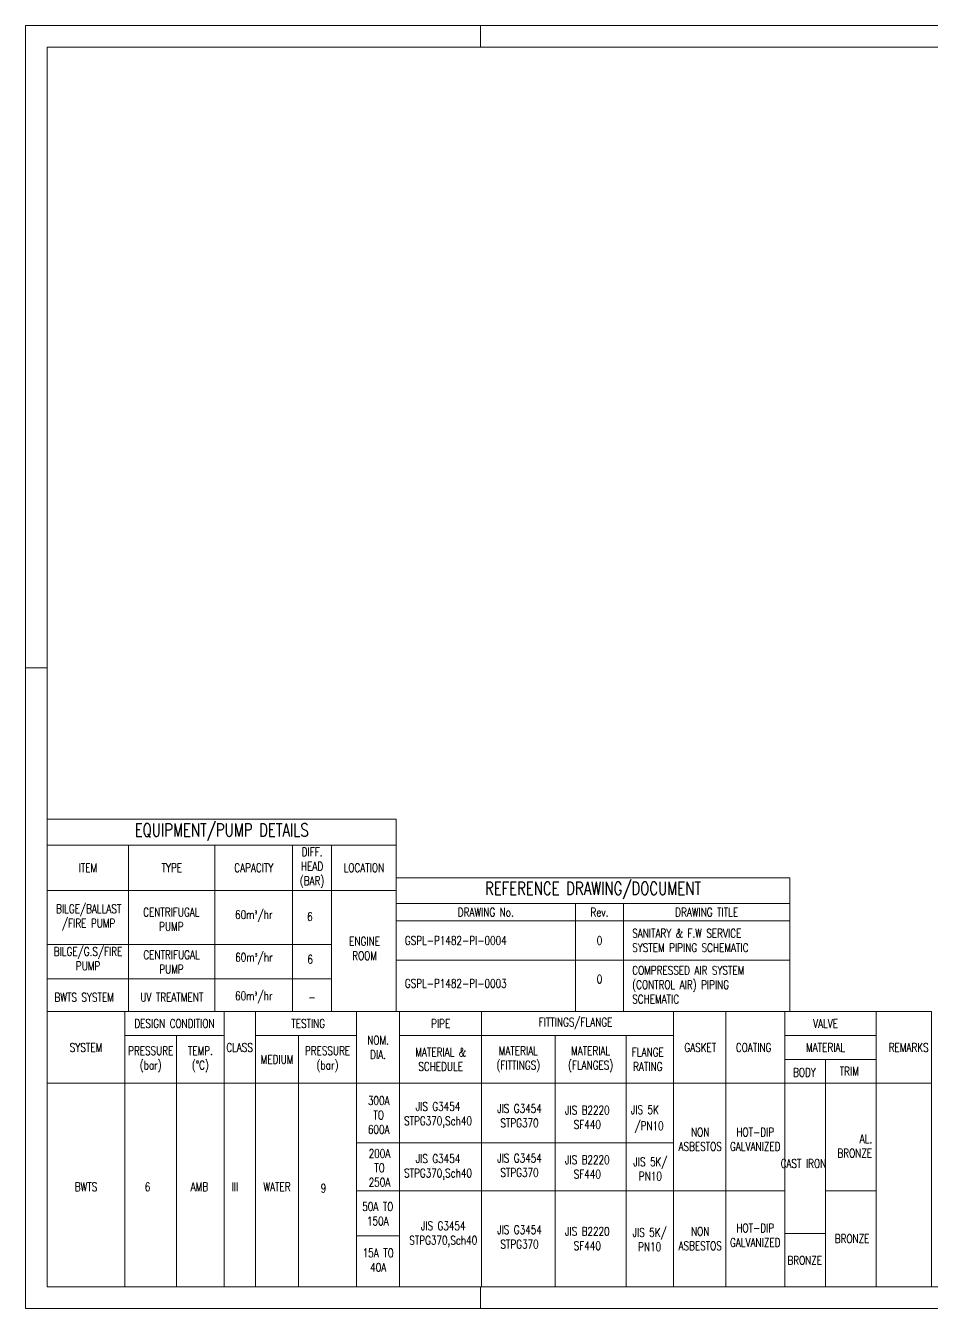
# Model space of a CAD drawing. Header units: millimetres. Extents: x 1638 to 3309, y -435 to 1865.
# Drawn here: x 1637.6 to 1847.4, y -434.9 to -137.9 of the extents above; entities that cross this region are included whole.
import ezdxf

# ---------------------------------------------------------------- set-up
doc = ezdxf.new("R2010")
doc.units = ezdxf.units.MM
doc.linetypes.add('HIDDEN', pattern=[9.525, 6.35, -3.175])
doc.layers.add('ballast', color=1, linetype='HIDDEN', lineweight=25)
doc.layers.add('Template', color=7, linetype='Continuous', lineweight=0)
doc.styles.add('Annotations', font='romans.shx', dxfattribs={"width": 0.75, "height": 2})
doc.styles.add('Headings', font='romant.shx', dxfattribs={"width": 0.75, "height": 3})

# ---------------------------------------------------------------- blocks, each defined once
blk = doc.blocks.new('Goltens_Isometric_A3_2_8')
at = {"layer": 'Template', "flags": 128}
for points in [[(0, 297), (420, 297)], [(0, 0), (0, 297)], [(105.38, 297), (105.38, 292.01)], [(4.99, 292.01), (415.01, 292.01)], [(4.99, 292.01), (4.99, 4.99)], [(4.99, 148.32), (0, 148.32)], [(415.01, 4.99), (4.99, 4.99)], [(105.38, 4.99), (105.38, 0)], [(420, 0), (0, 0)]]:
    blk.add_lwpolyline(points, dxfattribs=at)
blk = doc.blocks.new('SPEC')
at = {"layer": 'Template', "color": 7}
for p, q in [((1645, -362.72), (1849.86, -362.72)), ((1645, -362.72), (1645, -426.42)), ((1645, -362.72), (1710.87, -362.72)), ((1645, -362.72), (1710.87, -362.72)), ((1645, -362.72), (1725.87, -362.72)), ((1663, -362.72), (1663, -426.42)), ((1686, -362.72), (1686, -426.42)), ((1693.26, -362.72), (1693.26, -426.42)), ((1716.67, -362.72), (1716.67, -426.42)), ((1725.87, -362.72), (1817.05, -362.72)), ((1726.67, -362.72), (1726.67, -426.42)), ((1745.67, -362.72), (1745.67, -426.42)), ((1790.1, -362.72), (1790.1, -426.42)), ((1802.27, -362.72), (1802.27, -426.42)), ((1815.9, -362.72), (1815.9, -426.42)), ((1837.11, -362.72), (1837.11, -426.42)), ((1849.86, -362.72), (1849.86, -426.42)), ((1663, -368.24), (1686, -368.24)), ((1675, -368.24), (1675, -426.42)), ((1693.26, -368.24), (1716.67, -368.24)), ((1703.26, -368.24), (1703.26, -426.42)), ((1726.67, -368.24), (1790.1, -368.24)), ((1762.67, -368.24), (1762.67, -426.42)), ((1779.17, -368.24), (1779.17, -426.42)), ((1815.9, -368.24), (1837.11, -368.24)), ((1815.9, -373.77), (1837.11, -373.77)), ((1825.36, -373.77), (1825.36, -426.42)), ((1645, -379.3), (1849.86, -379.3)), ((1716.67, -393.09), (1790.1, -393.09)), ((1716.67, -404.22), (1779.17, -404.22)), ((1779.17, -404.22), (1815.9, -404.22)), ((1825.36, -404.22), (1837.11, -404.22)), ((1716.67, -414.61), (1726.67, -414.61)), ((1815.9, -414.11), (1825.36, -414.11)), ((1645, -426.42), (1849.86, -426.42))]:
    blk.add_line(p, q, dxfattribs=at)
at = {"layer": 'Template', "color": 7, "style": 'Annotations', "width": 0.75}
for s, p in [('JIS 5K', (1780.24, -386.43)), ('/PN10', (1781.08, -390.15))]:
    blk.add_text(s, height=2, dxfattribs=at).set_placement(p)
at = {"layer": 'Template', "color": 7, "char_height": 2, "attachment_point": 5, "style": 'Annotations'}
for s, insert, width in [('DESIGN CONDITION', (1674.5, -365.48), 21), (' TESTING', (1704.96, -365.48), 21.4147), ('PIPE', (1736.17, -365.48), 15), ('FITTINGS/FLANGE', (1767.42, -365.48), 39.4984), ('VALVE ', (1825.36, -365.48), 19.4977), ('SYSTEM', (1654, -371.01), 16), ('PRESSURE\\P(bar)', (1669, -373.77), 11.9), ('TEMP.\\P(%%DC)', (1680.5, -373.77), 9), ('CLASS', (1689.59, -371.01), 16.5817), ('PRESSURE\\P(bar)', (1709.96, -373.77), 13.2147), ('NOM.\\PDIA.', (1721.67, -371.01), 9), ('MATERIAL & \\PSCHEDULE', (1736.17, -373.77), 18.8), ('MATERIAL\\P(FITTINGS)', (1754.17, -373.77), 16), ('MATERIAL\\P(FLANGES)', (1770.92, -373.77), 15.4984), ('FLANGE RATING', (1784.17, -373.77), 8), ('GASKET ', (1796.33, -371.01), 10.4462), ('COATING', (1808.69, -371.01), 12), ('MATERIAL', (1825.36, -371.01), 19.4977), ('REMARKS', (1844.61, -371.01), 11), ('MEDIUM', (1698.26, -373.77), 8), ('BODY', (1820.45, -376.79), 9), ('TRIM', (1830.86, -376.53), 8.4977), ('\\P300A TO 600A', (1721.82, -384.99), 8), ('JIS G3454\\PSTPG370,Sch40', (1735.56, -386.65), 17), ('JIS G3454\\PSTPG370    \\P\\P\\P\\P\\P  ', (1754.44, -395.16), 17), ('JIS B2220\\PSF440     \\P\\P\\P\\P\\P  ', (1770.15, -395.53), 17), ('NON ASBESTOS', (1796.3, -392.28), 10.4462), ('HOT-DIP\\PGALVANIZED', (1809.06, -392.28), 10.4462), ('      AL.  BRONZE', (1831.61, -393.83), 10.4462), ('\\P200A TO 250A', (1722, -397.23), 8), ('JIS G3454\\PSTPG370,Sch40', (1735.56, -398.73), 17), ('JIS G3454\\PSTPG370    \\P\\P\\P\\P\\P  ', (1754.44, -406.65), 17), ('JIS B2220\\PSF440     \\P\\P\\P\\P\\P  ', (1770.15, -407.02), 17), ('JIS 5K/ PN10', (1784.76, -399.15), 9.7244), ('CAST IRON', (1820.22, -397.89), 10.4462), ('BWTS', (1654, -403.27), 17), ('6', (1668.27, -403.27), 3), ('AMB', (1680.27, -403.27), 3), ('III', (1688.5, -403.27), 3), ('WATER', (1698.26, -403.27), 8), ('9', (1709.02, -403.59), 3), ('\\P50A TO 150A', (1721.61, -407.87), 8), ('JIS G3454\\PSTPG370,Sch40', (1736.77, -414.3), 17), ('JIS G3454\\PSTPG370    \\P\\P\\P\\P\\P  ', (1754.44, -423.22), 17), ('JIS B2220\\PSF440     \\P\\P\\P\\P\\P  ', (1770.15, -423.59), 17), ('JIS 5K/ PN10', (1784.59, -415.51), 11.6403), ('NON ASBESTOS', (1796.3, -415.27), 10.4462), ('HOT-DIP\\PGALVANIZED', (1809.06, -414.49), 10.4462), ('BRONZE', (1831.5, -415.28), 10.4462), ('\\P15A TO 40A', (1721.7, -418.59), 8), ('BRONZE', (1820.53, -420.3), 10.4462)]:
    blk.add_mtext(s, dxfattribs=dict(at, insert=insert, width=width))
blk = doc.blocks.new('REF')
at = {"layer": 'Template', "color": 7}
for p, q in [((1735.89, -212.91), (1827.07, -212.91)), ((1735.89, -212.91), (1735.89, -243.93)), ((1827.07, -212.91), (1827.07, -243.93)), ((1735.89, -218.91), (1827.07, -218.91)), ((1777.39, -218.91), (1777.39, -243.93)), ((1788.57, -218.91), (1788.57, -243.93)), ((1735.89, -222.91), (1827.07, -222.91)), ((1735.89, -231.99), (1827.07, -231.99)), ((1735.89, -243.93), (1827.07, -243.93))]:
    blk.add_line(p, q, dxfattribs=at)
for s, insert, char_height, width, attachment_point, style in [('REFERENCE DRAWING/DOCUMENT', (1781.48, -215.91), 3, 91.1619, 5, 'Headings'), ('DRAWING No.', (1756.64, -220.91), 2, 41.4872, 5, 'Annotations'), ('Rev.', (1782.98, -220.91), 2, 11.1619, 5, 'Annotations'), ('DRAWING TITLE', (1807.82, -220.91), 2, 38.4872, 5, 'Annotations'), ('SANITARY & F.W SERVICE SYSTEM PIPING SCHEMATIC', (1790.57, -227.45), 2, 34.5, 4, 'Annotations'), ('GSPL-P1482-PI-0004', (1737.89, -227.45), 2, 37.5, 4, 'Annotations'), ('0', (1782.98, -227.45), 2, 7.1747, 5, 'Annotations'), ('COMPRESSED AIR SYSTEM (CONTROL AIR) PIPING SCHEMATIC', (1790.57, -237.7), 2, 34.5, 4, 'Annotations'), ('GSPL-P1482-PI-0003', (1737.89, -237.39), 2, 37.5, 4, 'Annotations'), ('0', (1782.98, -236.38), 2, 7.1747, 5, 'Annotations')]:
    blk.add_mtext(s, dxfattribs=dict(at, insert=insert, char_height=char_height, width=width, attachment_point=attachment_point, style=style))

msp = doc.modelspace()

# ---------------------------------------------------------------- linework, layer by layer
at = {"layer": 'Template', "color": 7}
for p, q in [((1642.56, -321.6), (1723.43, -321.6)), ((1642.56, -321.6), (1642.56, -327.6)), ((1723.43, -321.6), (1723.43, -341.82)), ((1642.56, -327.6), (1723.43, -327.6)), ((1642.56, -327.6), (1642.56, -360.24)), ((1661.43, -327.6), (1661.43, -360.24)), ((1681.43, -327.6), (1681.43, -338.1)), ((1699.43, -327.6), (1699.43, -338.1)), ((1708.43, -327.6), (1708.43, -338.1)), ((1723.43, -335.15), (1723.43, -366.17)), ((1642.56, -338.1), (1708.43, -338.1)), ((1681.43, -338.1), (1681.43, -360.24)), ((1699.43, -338.1), (1699.43, -360.24)), ((1708.43, -338.1), (1723.43, -338.1)), ((1708.43, -338.1), (1708.43, -360.24)), ((1642.56, -350.6), (1708.43, -350.6)), ((1642.56, -358.59), (1708.43, -358.59)), ((1642.56, -360.24), (1642.56, -366.17)), ((1661.43, -360.24), (1661.43, -366.17)), ((1681.43, -360.24), (1681.43, -366.17)), ((1699.43, -360.24), (1699.43, -366.17)), ((1708.43, -360.24), (1708.43, -366.17))]:
    msp.add_line(p, q, dxfattribs=at)

# ---------------------------------------------------------------- block references
at = {"layer": 'ballast'}
for name, p in [('REF', (-12.46, -122.24)), ('SPEC', (-2.45, -3.45))]:
    msp.add_blockref(name, p, dxfattribs=at)
at = {"layer": 'Template', "ltscale": 1.5}
msp.add_blockref('Goltens_Isometric_A3_2_8', (1637.56, -434.87), dxfattribs=at)

# ---------------------------------------------------------------- texts
at = {"layer": 'Template', "color": 7, "attachment_point": 5}
for s, insert, char_height, width, style in [('EQUIPMENT/PUMP DETAILS ', (1682.99, -324.6), 3, 79.371, 'Headings'), ('DIFF. HEAD\\P(BAR)', (1703.93, -332.85), 2, 7, 'Annotations'), ('ITEM', (1651.99, -332.85), 2, 16.871, 'Annotations'), ('TYPE', (1671.43, -332.85), 2, 18, 'Annotations'), ('CAPACITY', (1690.43, -332.85), 2, 16, 'Annotations'), ('LOCATION', (1715.93, -332.85), 2, 13, 'Annotations'), ('BILGE/BALLAST\\P/FIRE PUMP', (1652.17, -344.36), 2, 25.9163, 'Annotations'), ('CENTRIFUGAL PUMP', (1671.32, -344.79), 2, 18.5, 'Annotations'), ('60m{\\fISOCPEUR|b0|i0|c0|p34;³}/hr', (1690.43, -344.05), 2, 16.5, 'Annotations'), ('6', (1703.44, -344.18), 2, 16.5, 'Annotations'), ('ENGINE\\PROOM', (1716.1, -351.55), 2, 17.871, 'Annotations'), ('BILGE/G.S/FIRE PUMP', (1652.03, -353.92), 2, 17.871, 'Annotations'), ('CENTRIFUGAL PUMP', (1671.36, -354.67), 2, 18.5, 'Annotations'), ('60m{\\fISOCPEUR|b0|i0|c0|p34;³}/hr', (1690.47, -353.92), 2, 16.5, 'Annotations'), ('6', (1703.48, -354.05), 2, 16.5, 'Annotations'), ('BWTS SYSTEM', (1651.12, -362.85), 2, 17.371, 'Annotations'), ('UV TREATMENT', (1671.43, -362.85), 2, 18.5, 'Annotations'), ('60m{\\fISOCPEUR|b0|i0|c0|p34;³}/hr', (1690.43, -362.85), 2, 16.5, 'Annotations'), ('-', (1703.93, -362.85), 2, 7.5, 'Annotations')]:
    msp.add_mtext(s, dxfattribs=dict(at, insert=insert, char_height=char_height, width=width, style=style))

doc.saveas('drawing.dxf')
